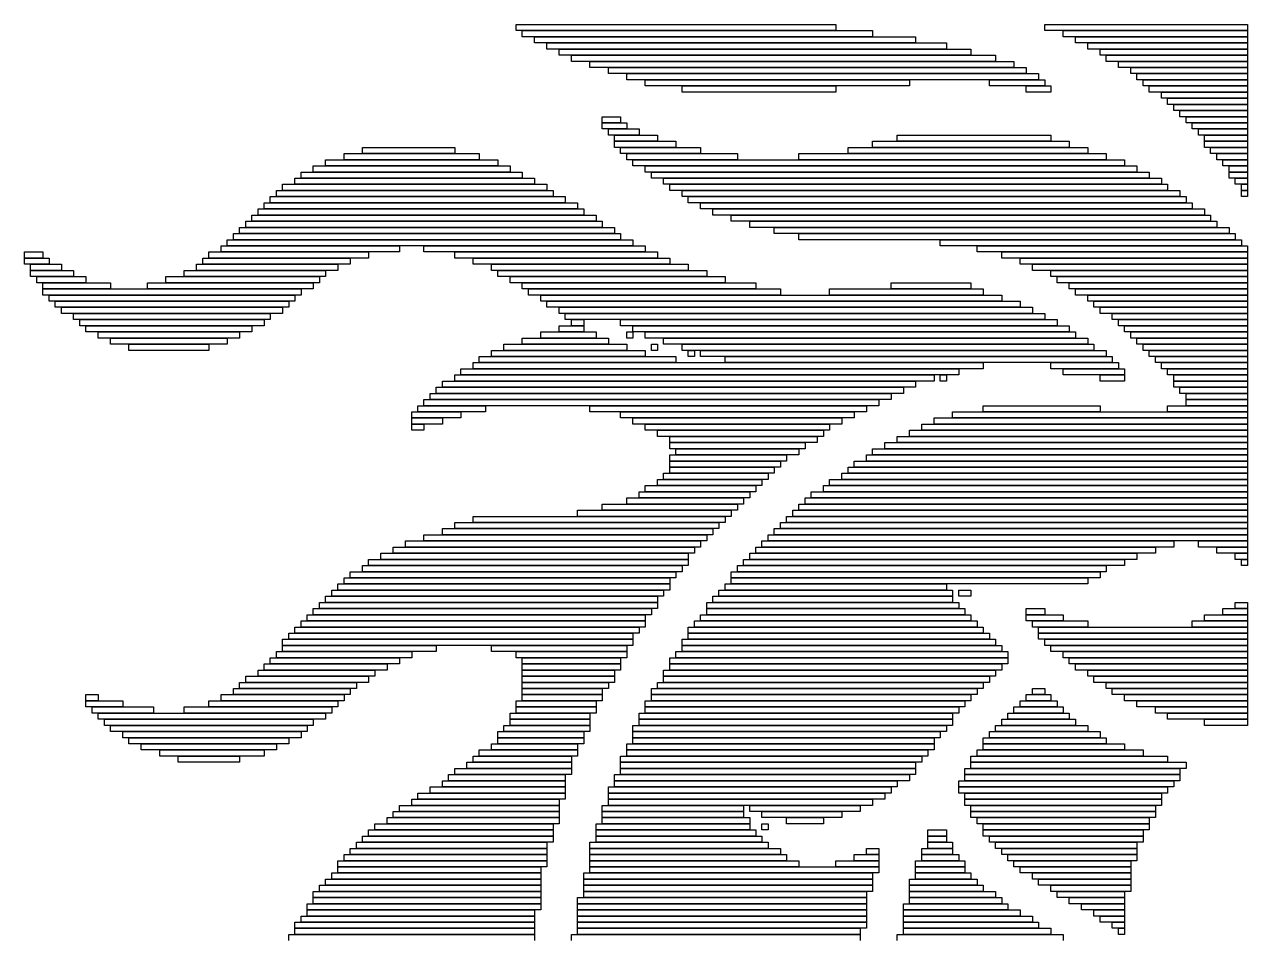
# Model space of a CAD drawing. Extents: x 422 to 621, y 359 to 671.
# Drawn here: x 422 to 621, y 522.5 to 671 of the extents above; entities that cross this region are included whole.
import ezdxf

# ---------------------------------------------------------------- set-up
doc = ezdxf.new("R2010")
doc.units = 0

msp = doc.modelspace()

# ---------------------------------------------------------------- linework, layer by layer
for p, q in [((502, 671), (554, 671)), ((502, 670), (502, 671)), ((554, 671), (554, 670)), ((588, 671), (621, 671)), ((588, 670), (588, 671)), ((621, 671), (621, 670)), ((554, 670), (502, 670)), ((503, 670), (560, 670)), ((503, 669), (503, 670)), ((560, 669), (503, 669)), ((505, 669), (567, 669)), ((505, 668), (505, 669)), ((560, 670), (560, 669)), ((567, 669), (567, 668)), ((621, 670), (588, 670)), ((591, 670), (621, 670)), ((591, 669), (591, 670)), ((621, 669), (591, 669)), ((593, 669), (621, 669)), ((593, 668), (593, 669)), ((621, 670), (621, 669)), ((621, 669), (621, 668)), ((567, 668), (505, 668)), ((507, 668), (572, 668)), ((507, 667), (507, 668)), ((572, 667), (507, 667)), ((509, 667), (576, 667)), ((509, 666), (509, 667)), ((572, 668), (572, 667)), ((576, 667), (576, 666)), ((621, 668), (593, 668)), ((595, 668), (621, 668)), ((595, 667), (595, 668)), ((621, 667), (595, 667)), ((597, 667), (621, 667)), ((597, 666), (597, 667)), ((621, 668), (621, 667)), ((621, 667), (621, 666)), ((576, 666), (509, 666)), ((511, 666), (580, 666)), ((511, 665), (511, 666)), ((580, 665), (511, 665)), ((514, 665), (583, 665)), ((514, 664), (514, 665)), ((580, 666), (580, 665)), ((583, 665), (583, 664)), ((621, 666), (597, 666)), ((598, 666), (621, 666)), ((598, 665), (598, 666)), ((621, 665), (598, 665)), ((600, 665), (621, 665)), ((600, 664), (600, 665)), ((621, 666), (621, 665)), ((621, 665), (621, 664)), ((583, 664), (514, 664)), ((517, 664), (585, 664)), ((517, 663), (517, 664)), ((585, 663), (517, 663)), ((520, 663), (587, 663)), ((520, 662), (520, 663)), ((585, 664), (585, 663)), ((587, 663), (587, 662)), ((621, 664), (600, 664)), ((602, 664), (621, 664)), ((602, 663), (602, 664)), ((621, 663), (602, 663)), ((603, 663), (621, 663)), ((603, 662), (603, 663)), ((621, 664), (621, 663)), ((621, 663), (621, 662)), ((587, 662), (520, 662)), ((523, 662), (566, 662)), ((523, 661), (523, 662)), ((566, 661), (523, 661)), ((529, 661), (554, 661)), ((529, 660), (529, 661)), ((554, 661), (554, 660)), ((566, 662), (566, 661)), ((579, 662), (588, 662)), ((579, 661), (579, 662)), ((588, 661), (579, 661)), ((585, 661), (589, 661)), ((585, 660), (585, 661)), ((588, 662), (588, 661)), ((589, 661), (589, 660)), ((621, 662), (603, 662)), ((604, 662), (621, 662)), ((604, 661), (604, 662)), ((621, 661), (604, 661)), ((605, 661), (621, 661)), ((605, 660), (605, 661)), ((621, 662), (621, 661)), ((621, 661), (621, 660)), ((554, 660), (529, 660)), ((589, 660), (585, 660)), ((621, 660), (605, 660)), ((607, 660), (621, 660)), ((607, 659), (607, 660)), ((621, 659), (607, 659)), ((608, 659), (621, 659)), ((608, 658), (608, 659)), ((621, 660), (621, 659)), ((621, 659), (621, 658)), ((621, 658), (608, 658)), ((609, 658), (621, 658)), ((609, 657), (609, 658)), ((621, 657), (609, 657)), ((610, 657), (621, 657)), ((610, 656), (610, 657)), ((621, 658), (621, 657)), ((621, 657), (621, 656)), ((516, 656), (519, 656)), ((516, 655), (516, 656)), ((519, 655), (516, 655)), ((516, 655), (520, 655)), ((516, 654), (516, 655)), ((519, 656), (519, 655)), ((520, 655), (520, 654)), ((621, 656), (610, 656)), ((611, 656), (621, 656)), ((611, 655), (611, 656)), ((621, 655), (611, 655)), ((612, 655), (621, 655)), ((612, 654), (612, 655)), ((621, 656), (621, 655)), ((621, 655), (621, 654)), ((520, 654), (516, 654)), ((517, 654), (522, 654)), ((517, 653), (517, 654)), ((522, 653), (517, 653)), ((518, 653), (525, 653)), ((518, 652), (518, 653)), ((522, 654), (522, 653)), ((525, 653), (525, 652)), ((564, 653), (589, 653)), ((564, 652), (564, 653)), ((589, 653), (589, 652)), ((621, 654), (612, 654)), ((613, 654), (621, 654)), ((613, 653), (613, 654)), ((621, 653), (613, 653)), ((614, 653), (621, 653)), ((614, 652), (614, 653)), ((621, 654), (621, 653)), ((621, 653), (621, 652)), ((477, 651), (492, 651)), ((477, 650), (477, 651)), ((492, 651), (492, 650)), ((525, 652), (518, 652)), ((518, 652), (528, 652)), ((518, 651), (518, 652)), ((528, 651), (518, 651)), ((519, 651), (532, 651)), ((519, 650), (519, 651)), ((528, 652), (528, 651)), ((532, 651), (532, 650)), ((556, 651), (595, 651)), ((556, 650), (556, 651)), ((560, 652), (592, 652)), ((560, 651), (560, 652)), ((592, 651), (560, 651)), ((589, 652), (564, 652)), ((592, 652), (592, 651)), ((595, 651), (595, 650)), ((621, 652), (614, 652)), ((614, 652), (621, 652)), ((614, 651), (614, 652)), ((621, 651), (614, 651)), ((615, 651), (621, 651)), ((615, 650), (615, 651)), ((621, 652), (621, 651)), ((621, 651), (621, 650)), ((471, 649), (499, 649)), ((471, 648), (471, 649)), ((474, 650), (496, 650)), ((474, 649), (474, 650)), ((496, 649), (474, 649)), ((492, 650), (477, 650)), ((496, 650), (496, 649)), ((499, 649), (499, 648)), ((532, 650), (519, 650)), ((520, 650), (538, 650)), ((520, 649), (520, 650)), ((538, 649), (520, 649)), ((521, 649), (601, 649)), ((521, 648), (521, 649)), ((538, 650), (538, 649)), ((548, 650), (598, 650)), ((548, 649), (548, 650)), ((598, 649), (548, 649)), ((595, 650), (556, 650)), ((598, 650), (598, 649)), ((601, 649), (601, 648)), ((621, 650), (615, 650)), ((616, 650), (621, 650)), ((616, 649), (616, 650)), ((621, 649), (616, 649)), ((617, 649), (621, 649)), ((617, 648), (617, 649)), ((621, 650), (621, 649)), ((621, 649), (621, 648)), ((467, 647), (503, 647)), ((467, 646), (467, 647)), ((469, 648), (501, 648)), ((469, 647), (469, 648)), ((501, 647), (469, 647)), ((499, 648), (471, 648)), ((501, 648), (501, 647)), ((503, 647), (503, 646)), ((601, 648), (521, 648)), ((523, 648), (603, 648)), ((523, 647), (523, 648)), ((603, 647), (523, 647)), ((524, 647), (605, 647)), ((524, 646), (524, 647)), ((603, 648), (603, 647)), ((605, 647), (605, 646)), ((621, 648), (617, 648)), ((618, 648), (621, 648)), ((618, 647), (618, 648)), ((621, 647), (618, 647)), ((618, 647), (621, 647)), ((618, 646), (618, 647)), ((621, 648), (621, 647)), ((621, 647), (621, 646)), ((464, 645), (507, 645)), ((464, 644), (464, 645)), ((466, 646), (505, 646)), ((466, 645), (466, 646)), ((505, 645), (466, 645)), ((503, 646), (467, 646)), ((505, 646), (505, 645)), ((507, 645), (507, 644)), ((605, 646), (524, 646)), ((526, 646), (607, 646)), ((526, 645), (526, 646)), ((607, 645), (526, 645)), ((527, 645), (608, 645)), ((527, 644), (527, 645)), ((607, 646), (607, 645)), ((608, 645), (608, 644)), ((621, 646), (618, 646)), ((619, 646), (621, 646)), ((619, 645), (619, 646)), ((621, 645), (619, 645)), ((620, 645), (621, 645)), ((620, 644), (620, 645)), ((621, 646), (621, 645)), ((621, 645), (621, 644)), ((462, 643), (510, 643)), ((462, 642), (462, 643)), ((463, 644), (508, 644)), ((463, 643), (463, 644)), ((508, 643), (463, 643)), ((507, 644), (464, 644)), ((508, 644), (508, 643)), ((510, 643), (510, 642)), ((608, 644), (527, 644)), ((529, 644), (610, 644)), ((529, 643), (529, 644)), ((610, 643), (529, 643)), ((530, 643), (611, 643)), ((530, 642), (530, 643)), ((610, 644), (610, 643)), ((611, 643), (611, 642)), ((621, 644), (620, 644)), ((620, 644), (621, 644)), ((620, 643), (620, 644)), ((621, 643), (620, 643)), ((621, 644), (621, 643)), ((460, 641), (513, 641)), ((460, 640), (460, 641)), ((461, 642), (512, 642)), ((461, 641), (461, 642)), ((512, 641), (461, 641)), ((510, 642), (462, 642)), ((512, 642), (512, 641)), ((513, 641), (513, 640)), ((611, 642), (530, 642)), ((532, 642), (612, 642)), ((532, 641), (532, 642)), ((612, 641), (532, 641)), ((534, 641), (614, 641)), ((534, 640), (534, 641)), ((612, 642), (612, 641)), ((614, 641), (614, 640)), ((458, 639), (516, 639)), ((458, 638), (458, 639)), ((459, 640), (515, 640)), ((459, 639), (459, 640)), ((515, 639), (459, 639)), ((513, 640), (460, 640)), ((515, 640), (515, 639)), ((516, 639), (516, 638)), ((614, 640), (534, 640)), ((537, 640), (615, 640)), ((537, 639), (537, 640)), ((615, 639), (537, 639)), ((540, 639), (616, 639)), ((540, 638), (540, 639)), ((615, 640), (615, 639)), ((616, 639), (616, 638)), ((456, 637), (519, 637)), ((456, 636), (456, 637)), ((457, 638), (518, 638)), ((457, 637), (457, 638)), ((518, 637), (457, 637)), ((516, 638), (458, 638)), ((518, 638), (518, 637)), ((519, 637), (519, 636)), ((616, 638), (540, 638)), ((544, 638), (618, 638)), ((544, 637), (544, 638)), ((618, 637), (544, 637)), ((548, 637), (619, 637)), ((548, 636), (548, 637)), ((618, 638), (618, 637)), ((619, 637), (619, 636)), ((454, 635), (483, 635)), ((454, 634), (454, 635)), ((455, 636), (521, 636)), ((455, 635), (455, 636)), ((521, 635), (455, 635)), ((519, 636), (456, 636)), ((483, 635), (483, 634)), ((487, 635), (523, 635)), ((487, 634), (487, 635)), ((521, 636), (521, 635)), ((523, 635), (523, 634)), ((619, 636), (548, 636)), ((571, 636), (620, 636)), ((571, 635), (571, 636)), ((620, 635), (571, 635)), ((577, 635), (621, 635)), ((577, 634), (577, 635)), ((620, 636), (620, 635)), ((621, 635), (621, 634)), ((422, 634), (425, 634)), ((422, 633), (422, 634)), ((425, 633), (422, 633)), ((422, 633), (426, 633)), ((422, 632), (422, 633)), ((425, 634), (425, 633)), ((426, 633), (426, 632)), ((451, 633), (475, 633)), ((451, 632), (451, 633)), ((452, 634), (478, 634)), ((452, 633), (452, 634)), ((478, 633), (452, 633)), ((483, 634), (454, 634)), ((475, 633), (475, 632)), ((478, 634), (478, 633)), ((523, 634), (487, 634)), ((492, 634), (525, 634)), ((492, 633), (492, 634)), ((525, 633), (492, 633)), ((495, 633), (527, 633)), ((495, 632), (495, 633)), ((525, 634), (525, 633)), ((527, 633), (527, 632)), ((621, 634), (577, 634)), ((581, 634), (621, 634)), ((581, 633), (581, 634)), ((621, 633), (581, 633)), ((584, 633), (621, 633)), ((584, 632), (584, 633)), ((621, 634), (621, 633)), ((621, 633), (621, 632)), ((426, 632), (422, 632)), ((423, 632), (428, 632)), ((423, 631), (423, 632)), ((428, 631), (423, 631)), ((423, 631), (430, 631)), ((423, 630), (423, 631)), ((428, 632), (428, 631)), ((430, 631), (430, 630)), ((448, 631), (471, 631)), ((448, 630), (448, 631)), ((450, 632), (473, 632)), ((450, 631), (450, 632)), ((473, 631), (450, 631)), ((475, 632), (451, 632)), ((471, 631), (471, 630)), ((473, 632), (473, 631)), ((527, 632), (495, 632)), ((498, 632), (530, 632)), ((498, 631), (498, 632)), ((530, 631), (498, 631)), ((499, 631), (533, 631)), ((499, 630), (499, 631)), ((530, 632), (530, 631)), ((533, 631), (533, 630)), ((621, 632), (584, 632)), ((586, 632), (621, 632)), ((586, 631), (586, 632)), ((621, 631), (586, 631)), ((589, 631), (621, 631)), ((589, 630), (589, 631)), ((621, 632), (621, 631)), ((621, 631), (621, 630)), ((430, 630), (423, 630)), ((424, 630), (432, 630)), ((424, 629), (424, 630)), ((432, 629), (424, 629)), ((425, 629), (436, 629)), ((425, 628), (425, 629)), ((432, 630), (432, 629)), ((436, 629), (436, 628)), ((442, 629), (469, 629)), ((442, 628), (442, 629)), ((445, 630), (470, 630)), ((445, 629), (445, 630)), ((470, 629), (445, 629)), ((471, 630), (448, 630)), ((469, 629), (469, 628)), ((470, 630), (470, 629)), ((533, 630), (499, 630)), ((501, 630), (536, 630)), ((501, 629), (501, 630)), ((536, 629), (501, 629)), ((503, 629), (541, 629)), ((503, 628), (503, 629)), ((536, 630), (536, 629)), ((541, 629), (541, 628)), ((563, 629), (576, 629)), ((563, 628), (563, 629)), ((576, 629), (576, 628)), ((621, 630), (589, 630)), ((590, 630), (621, 630)), ((590, 629), (590, 630)), ((621, 629), (590, 629)), ((592, 629), (621, 629)), ((592, 628), (592, 629)), ((621, 630), (621, 629)), ((621, 629), (621, 628)), ((436, 628), (425, 628)), ((425, 628), (467, 628)), ((425, 627), (425, 628)), ((467, 627), (425, 627)), ((426, 627), (466, 627)), ((426, 626), (426, 627)), ((469, 628), (442, 628)), ((466, 627), (466, 626)), ((467, 628), (467, 627)), ((541, 628), (503, 628)), ((504, 628), (545, 628)), ((504, 627), (504, 628)), ((545, 627), (504, 627)), ((506, 627), (581, 627)), ((506, 626), (506, 627)), ((545, 628), (545, 627)), ((553, 628), (578, 628)), ((553, 627), (553, 628)), ((578, 627), (553, 627)), ((576, 628), (563, 628)), ((578, 628), (578, 627)), ((581, 627), (581, 626)), ((621, 628), (592, 628)), ((593, 628), (621, 628)), ((593, 627), (593, 628)), ((621, 627), (593, 627)), ((595, 627), (621, 627)), ((595, 626), (595, 627)), ((621, 628), (621, 627)), ((621, 627), (621, 626)), ((466, 626), (426, 626)), ((427, 626), (465, 626)), ((427, 625), (427, 626)), ((465, 625), (427, 625)), ((428, 625), (464, 625)), ((428, 624), (428, 625)), ((464, 625), (464, 624)), ((465, 626), (465, 625)), ((581, 626), (506, 626)), ((507, 626), (584, 626)), ((507, 625), (507, 626)), ((584, 625), (507, 625)), ((509, 625), (586, 625)), ((509, 624), (509, 625)), ((584, 626), (584, 625)), ((586, 625), (586, 624)), ((621, 626), (595, 626)), ((596, 626), (621, 626)), ((596, 625), (596, 626)), ((621, 625), (596, 625)), ((597, 625), (621, 625)), ((597, 624), (597, 625)), ((621, 626), (621, 625)), ((621, 625), (621, 624)), ((464, 624), (428, 624)), ((430, 624), (462, 624)), ((430, 623), (430, 624)), ((462, 623), (430, 623)), ((431, 623), (461, 623)), ((431, 622), (431, 623)), ((461, 623), (461, 622)), ((462, 624), (462, 623)), ((586, 624), (509, 624)), ((510, 624), (588, 624)), ((510, 623), (510, 624)), ((588, 623), (510, 623)), ((511, 623), (513, 623)), ((511, 622), (511, 623)), ((513, 623), (513, 622)), ((519, 623), (590, 623)), ((519, 622), (519, 623)), ((588, 624), (588, 623)), ((590, 623), (590, 622)), ((621, 624), (597, 624)), ((599, 624), (621, 624)), ((599, 623), (599, 624)), ((621, 623), (599, 623)), ((600, 623), (621, 623)), ((600, 622), (600, 623)), ((621, 624), (621, 623)), ((621, 623), (621, 622)), ((461, 622), (431, 622)), ((432, 622), (459, 622)), ((432, 621), (432, 622)), ((459, 621), (432, 621)), ((434, 621), (457, 621)), ((434, 620), (434, 621)), ((457, 621), (457, 620)), ((459, 622), (459, 621)), ((506, 621), (515, 621)), ((506, 620), (506, 621)), ((509, 622), (513, 622)), ((509, 621), (509, 622)), ((513, 621), (509, 621)), ((513, 622), (511, 622)), ((513, 622), (513, 621)), ((515, 621), (515, 620)), ((590, 622), (519, 622)), ((520, 621), (521, 621)), ((520, 620), (520, 621)), ((521, 622), (592, 622)), ((521, 621), (521, 622)), ((592, 621), (521, 621)), ((521, 621), (521, 620)), ((523, 621), (593, 621)), ((523, 620), (523, 621)), ((592, 622), (592, 621)), ((593, 621), (593, 620)), ((621, 622), (600, 622)), ((601, 622), (621, 622)), ((601, 621), (601, 622)), ((621, 621), (601, 621)), ((602, 621), (621, 621)), ((602, 620), (602, 621)), ((621, 622), (621, 621)), ((621, 621), (621, 620)), ((457, 620), (434, 620)), ((436, 620), (455, 620)), ((436, 619), (436, 620)), ((455, 619), (436, 619)), ((439, 619), (452, 619)), ((439, 618), (439, 619)), ((452, 619), (452, 618)), ((455, 620), (455, 619)), ((500, 619), (520, 619)), ((500, 618), (500, 619)), ((503, 620), (517, 620)), ((503, 619), (503, 620)), ((517, 619), (503, 619)), ((515, 620), (506, 620)), ((517, 620), (517, 619)), ((521, 620), (520, 620)), ((520, 619), (520, 618)), ((593, 620), (523, 620)), ((524, 619), (525, 619)), ((524, 618), (524, 619)), ((525, 619), (525, 618)), ((526, 620), (595, 620)), ((526, 619), (526, 620)), ((595, 619), (526, 619)), ((529, 619), (596, 619)), ((529, 618), (529, 619)), ((595, 620), (595, 619)), ((596, 619), (596, 618)), ((621, 620), (602, 620)), ((603, 620), (621, 620)), ((603, 619), (603, 620)), ((621, 619), (603, 619)), ((604, 619), (621, 619)), ((604, 618), (604, 619)), ((621, 620), (621, 619)), ((621, 619), (621, 618)), ((452, 618), (439, 618)), ((496, 617), (528, 617)), ((496, 616), (496, 617)), ((498, 618), (523, 618)), ((498, 617), (498, 618)), ((523, 617), (498, 617)), ((520, 618), (500, 618)), ((523, 618), (523, 617)), ((525, 618), (524, 618)), ((528, 617), (528, 616)), ((596, 618), (529, 618)), ((530, 618), (531, 618)), ((530, 617), (530, 618)), ((531, 617), (530, 617)), ((531, 618), (531, 617)), ((532, 618), (598, 618)), ((532, 617), (532, 618)), ((598, 617), (532, 617)), ((536, 617), (599, 617)), ((536, 616), (536, 617)), ((598, 618), (598, 617)), ((599, 617), (599, 616)), ((621, 618), (604, 618)), ((605, 618), (621, 618)), ((605, 617), (605, 618)), ((621, 617), (605, 617)), ((606, 617), (621, 617)), ((606, 616), (606, 617)), ((621, 618), (621, 617)), ((621, 617), (621, 616)), ((493, 615), (574, 615)), ((493, 614), (493, 615)), ((495, 616), (578, 616)), ((495, 615), (495, 616)), ((578, 615), (495, 615)), ((528, 616), (496, 616)), ((599, 616), (536, 616)), ((574, 615), (574, 614)), ((578, 616), (578, 615)), ((589, 616), (600, 616)), ((589, 615), (589, 616)), ((600, 615), (589, 615)), ((591, 615), (601, 615)), ((591, 614), (591, 615)), ((600, 616), (600, 615)), ((601, 615), (601, 614)), ((621, 616), (606, 616)), ((607, 616), (621, 616)), ((607, 615), (607, 616)), ((621, 615), (607, 615)), ((608, 615), (621, 615)), ((608, 614), (608, 615)), ((621, 616), (621, 615)), ((621, 615), (621, 614)), ((490, 613), (567, 613)), ((490, 612), (490, 613)), ((492, 614), (570, 614)), ((492, 613), (492, 614)), ((570, 613), (492, 613)), ((574, 614), (493, 614)), ((567, 613), (567, 612)), ((570, 614), (570, 613)), ((571, 614), (572, 614)), ((571, 613), (571, 614)), ((572, 613), (571, 613)), ((572, 614), (572, 613)), ((601, 614), (591, 614)), ((597, 614), (601, 614)), ((597, 613), (597, 614)), ((601, 613), (597, 613)), ((601, 614), (601, 613)), ((621, 614), (608, 614)), ((609, 614), (621, 614)), ((609, 613), (609, 614)), ((621, 613), (609, 613)), ((609, 613), (621, 613)), ((609, 612), (609, 613)), ((621, 614), (621, 613)), ((621, 613), (621, 612)), ((488, 611), (563, 611)), ((488, 610), (488, 611)), ((489, 612), (565, 612)), ((489, 611), (489, 612)), ((565, 611), (489, 611)), ((567, 612), (490, 612)), ((563, 611), (563, 610)), ((565, 612), (565, 611)), ((621, 612), (609, 612)), ((610, 612), (621, 612)), ((610, 611), (610, 612)), ((621, 611), (610, 611)), ((611, 611), (621, 611)), ((611, 610), (611, 611)), ((621, 612), (621, 611)), ((621, 611), (621, 610)), ((486, 609), (497, 609)), ((486, 608), (486, 609)), ((487, 610), (561, 610)), ((487, 609), (487, 610)), ((561, 609), (487, 609)), ((563, 610), (488, 610)), ((497, 609), (497, 608)), ((514, 609), (559, 609)), ((514, 608), (514, 609)), ((559, 609), (559, 608)), ((561, 610), (561, 609)), ((578, 609), (597, 609)), ((578, 608), (578, 609)), ((597, 609), (597, 608)), ((608, 609), (621, 609)), ((608, 608), (608, 609)), ((621, 610), (611, 610)), ((611, 610), (621, 610)), ((611, 609), (611, 610)), ((621, 609), (611, 609)), ((621, 610), (621, 609)), ((621, 609), (621, 608)), ((485, 608), (493, 608)), ((485, 607), (485, 608)), ((493, 607), (485, 607)), ((485, 607), (490, 607)), ((485, 606), (485, 607)), ((497, 608), (486, 608)), ((490, 607), (490, 606)), ((493, 608), (493, 607)), ((559, 608), (514, 608)), ((519, 608), (557, 608)), ((519, 607), (519, 608)), ((557, 607), (519, 607)), ((521, 607), (555, 607)), ((521, 606), (521, 607)), ((555, 607), (555, 606)), ((557, 608), (557, 607)), ((570, 607), (621, 607)), ((570, 606), (570, 607)), ((573, 608), (621, 608)), ((573, 607), (573, 608)), ((621, 607), (573, 607)), ((597, 608), (578, 608)), ((621, 608), (608, 608)), ((621, 608), (621, 607)), ((621, 607), (621, 606)), ((490, 606), (485, 606)), ((485, 606), (487, 606)), ((485, 605), (485, 606)), ((487, 605), (485, 605)), ((487, 606), (487, 605)), ((555, 606), (521, 606)), ((523, 606), (553, 606)), ((523, 605), (523, 606)), ((553, 605), (523, 605)), ((525, 605), (552, 605)), ((525, 604), (525, 605)), ((552, 605), (552, 604)), ((553, 606), (553, 605)), ((566, 605), (621, 605)), ((566, 604), (566, 605)), ((568, 606), (621, 606)), ((568, 605), (568, 606)), ((621, 605), (568, 605)), ((621, 606), (570, 606)), ((621, 606), (621, 605)), ((621, 605), (621, 604)), ((552, 604), (525, 604)), ((527, 604), (551, 604)), ((527, 603), (527, 604)), ((551, 603), (527, 603)), ((527, 603), (549, 603)), ((527, 602), (527, 603)), ((549, 603), (549, 602)), ((551, 604), (551, 603)), ((562, 603), (621, 603)), ((562, 602), (562, 603)), ((564, 604), (621, 604)), ((564, 603), (564, 604)), ((621, 603), (564, 603)), ((621, 604), (566, 604)), ((621, 604), (621, 603)), ((621, 603), (621, 602)), ((549, 602), (527, 602)), ((527, 601), (546, 601)), ((527, 600), (527, 601)), ((528, 602), (548, 602)), ((528, 601), (528, 602)), ((548, 601), (528, 601)), ((546, 601), (546, 600)), ((548, 602), (548, 601)), ((559, 601), (621, 601)), ((559, 600), (559, 601)), ((560, 602), (621, 602)), ((560, 601), (560, 602)), ((621, 601), (560, 601)), ((621, 602), (562, 602)), ((621, 602), (621, 601)), ((621, 601), (621, 600)), ((546, 600), (527, 600)), ((527, 600), (545, 600)), ((527, 599), (527, 600)), ((545, 599), (527, 599)), ((527, 599), (544, 599)), ((527, 598), (527, 599)), ((544, 599), (544, 598)), ((545, 600), (545, 599)), ((556, 599), (621, 599)), ((556, 598), (556, 599)), ((557, 600), (621, 600)), ((557, 599), (557, 600)), ((621, 599), (557, 599)), ((621, 600), (559, 600)), ((621, 600), (621, 599)), ((621, 599), (621, 598)), ((525, 597), (542, 597)), ((525, 596), (525, 597)), ((526, 598), (543, 598)), ((526, 597), (526, 598)), ((543, 597), (526, 597)), ((544, 598), (527, 598)), ((542, 597), (542, 596)), ((543, 598), (543, 597)), ((553, 597), (621, 597)), ((553, 596), (553, 597)), ((555, 598), (621, 598)), ((555, 597), (555, 598)), ((621, 597), (555, 597)), ((621, 598), (556, 598)), ((621, 598), (621, 597)), ((621, 597), (621, 596)), ((523, 596), (541, 596)), ((523, 595), (523, 596)), ((542, 596), (525, 596)), ((541, 596), (541, 595)), ((552, 596), (621, 596)), ((552, 595), (552, 596)), ((621, 596), (553, 596)), ((621, 596), (621, 595)), ((520, 594), (539, 594)), ((520, 593), (520, 594)), ((522, 595), (540, 595)), ((522, 594), (522, 595)), ((540, 594), (522, 594)), ((541, 595), (523, 595)), ((539, 594), (539, 593)), ((540, 595), (540, 594)), ((549, 594), (621, 594)), ((549, 593), (549, 594)), ((550, 595), (621, 595)), ((550, 594), (550, 595)), ((621, 594), (550, 594)), ((621, 595), (552, 595)), ((621, 595), (621, 594)), ((621, 594), (621, 593)), ((512, 592), (537, 592)), ((512, 591), (512, 592)), ((516, 593), (538, 593)), ((516, 592), (516, 593)), ((538, 592), (516, 592)), ((539, 593), (520, 593)), ((537, 592), (537, 591)), ((538, 593), (538, 592)), ((547, 592), (621, 592)), ((547, 591), (547, 592)), ((548, 593), (621, 593)), ((548, 592), (548, 593)), ((621, 592), (548, 592)), ((621, 593), (549, 593)), ((621, 593), (621, 592)), ((621, 592), (621, 591)), ((492, 590), (535, 590)), ((492, 589), (492, 590)), ((495, 591), (536, 591)), ((495, 590), (495, 591)), ((536, 590), (495, 590)), ((537, 591), (512, 591)), ((535, 590), (535, 589)), ((536, 591), (536, 590)), ((545, 590), (621, 590)), ((545, 589), (545, 590)), ((546, 591), (621, 591)), ((546, 590), (546, 591)), ((621, 590), (546, 590)), ((621, 591), (547, 591)), ((621, 591), (621, 590)), ((621, 590), (621, 589)), ((487, 588), (533, 588)), ((487, 587), (487, 588)), ((490, 589), (534, 589)), ((490, 588), (490, 589)), ((534, 588), (490, 588)), ((535, 589), (492, 589)), ((533, 588), (533, 587)), ((534, 589), (534, 588)), ((543, 588), (621, 588)), ((543, 587), (543, 588)), ((544, 589), (621, 589)), ((544, 588), (544, 589)), ((621, 588), (544, 588)), ((621, 589), (545, 589)), ((621, 589), (621, 588)), ((621, 588), (621, 587)), ((482, 586), (531, 586)), ((482, 585), (482, 586)), ((484, 587), (532, 587)), ((484, 586), (484, 587)), ((532, 586), (484, 586)), ((533, 587), (487, 587)), ((531, 586), (531, 585)), ((532, 587), (532, 586)), ((541, 586), (606, 586)), ((541, 585), (541, 586)), ((542, 587), (609, 587)), ((542, 586), (542, 587)), ((609, 586), (542, 586)), ((621, 587), (543, 587)), ((606, 586), (606, 585)), ((609, 587), (609, 586)), ((613, 587), (621, 587)), ((613, 586), (613, 587)), ((621, 586), (613, 586)), ((616, 586), (621, 586)), ((616, 585), (616, 586)), ((621, 587), (621, 586)), ((621, 586), (621, 585)), ((478, 584), (530, 584)), ((478, 583), (478, 584)), ((480, 585), (530, 585)), ((480, 584), (480, 585)), ((530, 584), (480, 584)), ((531, 585), (482, 585)), ((530, 585), (530, 584)), ((530, 584), (530, 583)), ((539, 584), (601, 584)), ((539, 583), (539, 584)), ((540, 585), (603, 585)), ((540, 584), (540, 585)), ((603, 584), (540, 584)), ((606, 585), (541, 585)), ((601, 584), (601, 583)), ((603, 585), (603, 584)), ((621, 585), (616, 585)), ((619, 585), (621, 585)), ((619, 584), (619, 585)), ((621, 584), (619, 584)), ((620, 584), (621, 584)), ((620, 583), (620, 584)), ((621, 585), (621, 584)), ((621, 584), (621, 583)), ((475, 582), (528, 582)), ((475, 581), (475, 582)), ((477, 583), (529, 583)), ((477, 582), (477, 583)), ((529, 582), (477, 582)), ((530, 583), (478, 583)), ((528, 582), (528, 581)), ((529, 583), (529, 582)), ((537, 582), (597, 582)), ((537, 581), (537, 582)), ((538, 583), (598, 583)), ((538, 582), (538, 583)), ((598, 582), (538, 582)), ((601, 583), (539, 583)), ((597, 582), (597, 581)), ((598, 583), (598, 582)), ((621, 583), (620, 583)), ((473, 580), (527, 580)), ((473, 579), (473, 580)), ((474, 581), (527, 581)), ((474, 580), (474, 581)), ((527, 580), (474, 580)), ((528, 581), (475, 581)), ((527, 581), (527, 580)), ((527, 580), (527, 579)), ((536, 580), (572, 580)), ((536, 579), (536, 580)), ((597, 581), (537, 581)), ((537, 581), (595, 581)), ((537, 580), (537, 581)), ((595, 580), (537, 580)), ((572, 580), (572, 579)), ((595, 581), (595, 580)), ((471, 578), (525, 578)), ((471, 577), (471, 578)), ((472, 579), (526, 579)), ((472, 578), (472, 579)), ((526, 578), (472, 578)), ((527, 579), (473, 579)), ((525, 578), (525, 577)), ((526, 579), (526, 578)), ((534, 578), (573, 578)), ((534, 577), (534, 578)), ((535, 579), (573, 579)), ((535, 578), (535, 579)), ((573, 578), (535, 578)), ((572, 579), (536, 579)), ((573, 579), (573, 578)), ((573, 578), (573, 577)), ((574, 579), (576, 579)), ((574, 578), (574, 579)), ((576, 578), (574, 578)), ((576, 579), (576, 578)), ((469, 576), (524, 576)), ((469, 575), (469, 576)), ((470, 577), (525, 577)), ((470, 576), (470, 577)), ((525, 576), (470, 576)), ((525, 577), (471, 577)), ((524, 576), (524, 575)), ((525, 577), (525, 576)), ((533, 577), (574, 577)), ((533, 576), (533, 577)), ((574, 576), (533, 576)), ((533, 576), (575, 576)), ((533, 575), (533, 576)), ((573, 577), (534, 577)), ((574, 577), (574, 576)), ((575, 576), (575, 575)), ((585, 576), (588, 576)), ((585, 575), (585, 576)), ((588, 576), (588, 575)), ((617, 576), (621, 576)), ((617, 575), (617, 576)), ((619, 577), (621, 577)), ((619, 576), (619, 577)), ((621, 576), (619, 576)), ((621, 577), (621, 576)), ((621, 576), (621, 575)), ((467, 574), (523, 574)), ((467, 573), (467, 574)), ((468, 575), (523, 575)), ((468, 574), (468, 575)), ((523, 574), (468, 574)), ((524, 575), (469, 575)), ((523, 575), (523, 574)), ((523, 574), (523, 573)), ((531, 574), (577, 574)), ((531, 573), (531, 574)), ((532, 575), (576, 575)), ((532, 574), (532, 575)), ((576, 574), (532, 574)), ((575, 575), (533, 575)), ((576, 575), (576, 574)), ((577, 574), (577, 573)), ((588, 575), (585, 575)), ((585, 575), (591, 575)), ((585, 574), (585, 575)), ((591, 574), (585, 574)), ((586, 574), (595, 574)), ((586, 573), (586, 574)), ((591, 575), (591, 574)), ((595, 574), (595, 573)), ((612, 574), (621, 574)), ((612, 573), (612, 574)), ((614, 575), (621, 575)), ((614, 574), (614, 575)), ((621, 574), (614, 574)), ((621, 575), (617, 575)), ((621, 575), (621, 574)), ((621, 574), (621, 573)), ((465, 572), (521, 572)), ((465, 571), (465, 572)), ((466, 573), (522, 573)), ((466, 572), (466, 573)), ((522, 572), (466, 572)), ((523, 573), (467, 573)), ((521, 572), (521, 571)), ((522, 573), (522, 572)), ((530, 573), (578, 573)), ((530, 572), (530, 573)), ((578, 572), (530, 572)), ((530, 572), (579, 572)), ((530, 571), (530, 572)), ((577, 573), (531, 573)), ((578, 573), (578, 572)), ((579, 572), (579, 571)), ((595, 573), (586, 573)), ((587, 573), (621, 573)), ((587, 572), (587, 573)), ((621, 572), (587, 572)), ((587, 572), (621, 572)), ((587, 571), (587, 572)), ((621, 573), (612, 573)), ((621, 573), (621, 572)), ((621, 572), (621, 571)), ((464, 571), (521, 571)), ((464, 570), (464, 571)), ((521, 570), (464, 570)), ((464, 570), (489, 570)), ((464, 569), (464, 570)), ((521, 571), (465, 571)), ((489, 570), (489, 569)), ((498, 570), (520, 570)), ((498, 569), (498, 570)), ((520, 570), (520, 569)), ((521, 571), (521, 570)), ((529, 571), (580, 571)), ((529, 570), (529, 571)), ((580, 570), (529, 570)), ((529, 570), (581, 570)), ((529, 569), (529, 570)), ((579, 571), (530, 571)), ((580, 571), (580, 570)), ((581, 570), (581, 569)), ((621, 571), (587, 571)), ((588, 571), (621, 571)), ((588, 570), (588, 571)), ((621, 570), (588, 570)), ((589, 570), (621, 570)), ((589, 569), (589, 570)), ((621, 571), (621, 570)), ((621, 570), (621, 569)), ((462, 568), (483, 568)), ((462, 567), (462, 568)), ((463, 569), (485, 569)), ((463, 568), (463, 569)), ((485, 568), (463, 568)), ((489, 569), (464, 569)), ((483, 568), (483, 567)), ((485, 569), (485, 568)), ((520, 569), (498, 569)), ((502, 569), (520, 569)), ((502, 568), (502, 569)), ((520, 568), (502, 568)), ((503, 568), (519, 568)), ((503, 567), (503, 568)), ((519, 568), (519, 567)), ((520, 569), (520, 568)), ((527, 568), (582, 568)), ((527, 567), (527, 568)), ((528, 569), (582, 569)), ((528, 568), (528, 569)), ((582, 568), (528, 568)), ((581, 569), (529, 569)), ((582, 569), (582, 568)), ((582, 568), (582, 567)), ((621, 569), (589, 569)), ((591, 569), (621, 569)), ((591, 568), (591, 569)), ((621, 568), (591, 568)), ((592, 568), (621, 568)), ((592, 567), (592, 568)), ((621, 569), (621, 568)), ((621, 568), (621, 567)), ((460, 566), (479, 566)), ((460, 565), (460, 566)), ((461, 567), (481, 567)), ((461, 566), (461, 567)), ((481, 566), (461, 566)), ((483, 567), (462, 567)), ((479, 566), (479, 565)), ((481, 567), (481, 566)), ((519, 567), (503, 567)), ((503, 567), (519, 567)), ((503, 566), (503, 567)), ((519, 566), (503, 566)), ((503, 566), (518, 566)), ((503, 565), (503, 566)), ((518, 566), (518, 565)), ((519, 567), (519, 566)), ((526, 566), (580, 566)), ((526, 565), (526, 566)), ((582, 567), (527, 567)), ((527, 567), (581, 567)), ((527, 566), (527, 567)), ((581, 566), (527, 566)), ((580, 566), (580, 565)), ((581, 567), (581, 566)), ((621, 567), (592, 567)), ((593, 567), (621, 567)), ((593, 566), (593, 567)), ((621, 566), (593, 566)), ((595, 566), (621, 566)), ((595, 565), (595, 566)), ((621, 567), (621, 566)), ((621, 566), (621, 565)), ((457, 564), (476, 564)), ((457, 563), (457, 564)), ((458, 565), (478, 565)), ((458, 564), (458, 565)), ((478, 564), (458, 564)), ((479, 565), (460, 565)), ((476, 564), (476, 563)), ((478, 565), (478, 564)), ((518, 565), (503, 565)), ((503, 565), (518, 565)), ((503, 564), (503, 565)), ((518, 564), (503, 564)), ((503, 564), (517, 564)), ((503, 563), (503, 564)), ((517, 564), (517, 563)), ((518, 565), (518, 564)), ((525, 564), (578, 564)), ((525, 563), (525, 564)), ((580, 565), (526, 565)), ((526, 565), (579, 565)), ((526, 564), (526, 565)), ((579, 564), (526, 564)), ((578, 564), (578, 563)), ((579, 565), (579, 564)), ((621, 565), (595, 565)), ((596, 565), (621, 565)), ((596, 564), (596, 565)), ((621, 564), (596, 564)), ((598, 564), (621, 564)), ((598, 563), (598, 564)), ((621, 565), (621, 564)), ((621, 564), (621, 563)), ((432, 562), (434, 562)), ((432, 561), (432, 562)), ((434, 562), (434, 561)), ((454, 562), (474, 562)), ((454, 561), (454, 562)), ((456, 563), (475, 563)), ((456, 562), (456, 563)), ((475, 562), (456, 562)), ((476, 563), (457, 563)), ((474, 562), (474, 561)), ((475, 563), (475, 562)), ((517, 563), (503, 563)), ((503, 563), (516, 563)), ((503, 562), (503, 563)), ((516, 562), (503, 562)), ((503, 562), (516, 562)), ((503, 561), (503, 562)), ((516, 563), (516, 562)), ((516, 562), (516, 561)), ((524, 563), (577, 563)), ((524, 562), (524, 563)), ((577, 562), (524, 562)), ((524, 562), (576, 562)), ((524, 561), (524, 562)), ((578, 563), (525, 563)), ((576, 562), (576, 561)), ((577, 563), (577, 562)), ((585, 562), (589, 562)), ((585, 561), (585, 562)), ((586, 563), (588, 563)), ((586, 562), (586, 563)), ((588, 562), (586, 562)), ((588, 563), (588, 562)), ((589, 562), (589, 561)), ((621, 563), (598, 563)), ((599, 563), (621, 563)), ((599, 562), (599, 563)), ((621, 562), (599, 562)), ((601, 562), (621, 562)), ((601, 561), (601, 562)), ((621, 563), (621, 562)), ((621, 562), (621, 561)), ((434, 561), (432, 561)), ((432, 561), (438, 561)), ((432, 560), (432, 561)), ((438, 560), (432, 560)), ((433, 560), (443, 560)), ((433, 559), (433, 560)), ((438, 561), (438, 560)), ((443, 560), (443, 559)), ((448, 560), (472, 560)), ((448, 559), (448, 560)), ((452, 561), (473, 561)), ((452, 560), (452, 561)), ((473, 560), (452, 560)), ((474, 561), (454, 561)), ((472, 560), (472, 559)), ((473, 561), (473, 560)), ((502, 561), (515, 561)), ((502, 560), (502, 561)), ((515, 560), (502, 560)), ((502, 560), (515, 560)), ((502, 559), (502, 560)), ((516, 561), (503, 561)), ((515, 561), (515, 560)), ((515, 560), (515, 559)), ((523, 561), (575, 561)), ((523, 560), (523, 561)), ((575, 560), (523, 560)), ((523, 560), (574, 560)), ((523, 559), (523, 560)), ((576, 561), (524, 561)), ((574, 560), (574, 559)), ((575, 561), (575, 560)), ((583, 560), (591, 560)), ((583, 559), (583, 560)), ((584, 561), (590, 561)), ((584, 560), (584, 561)), ((590, 560), (584, 560)), ((589, 561), (585, 561)), ((590, 561), (590, 560)), ((591, 560), (591, 559)), ((621, 561), (601, 561)), ((603, 561), (621, 561)), ((603, 560), (603, 561)), ((621, 560), (603, 560)), ((606, 560), (621, 560)), ((606, 559), (606, 560)), ((621, 561), (621, 560)), ((621, 560), (621, 559)), ((443, 559), (433, 559)), ((434, 559), (471, 559)), ((434, 558), (434, 559)), ((471, 558), (434, 558)), ((435, 558), (469, 558)), ((435, 557), (435, 558)), ((472, 559), (448, 559)), ((469, 558), (469, 557)), ((471, 559), (471, 558)), ((501, 559), (514, 559)), ((501, 558), (501, 559)), ((514, 558), (501, 558)), ((501, 558), (514, 558)), ((501, 557), (501, 558)), ((515, 559), (502, 559)), ((514, 559), (514, 558)), ((514, 558), (514, 557)), ((522, 559), (573, 559)), ((522, 558), (522, 559)), ((573, 558), (522, 558)), ((522, 558), (573, 558)), ((522, 557), (522, 558)), ((574, 559), (523, 559)), ((573, 559), (573, 558)), ((573, 558), (573, 557)), ((581, 558), (593, 558)), ((581, 557), (581, 558)), ((582, 559), (592, 559)), ((582, 558), (582, 559)), ((592, 558), (582, 558)), ((591, 559), (583, 559)), ((592, 559), (592, 558)), ((593, 558), (593, 557)), ((621, 559), (606, 559)), ((608, 559), (621, 559)), ((608, 558), (608, 559)), ((621, 558), (608, 558)), ((614, 558), (621, 558)), ((614, 557), (614, 558)), ((621, 559), (621, 558)), ((621, 558), (621, 557)), ((469, 557), (435, 557)), ((436, 557), (468, 557)), ((436, 556), (436, 557)), ((468, 556), (436, 556)), ((438, 556), (467, 556)), ((438, 555), (438, 556)), ((467, 556), (467, 555)), ((468, 557), (468, 556)), ((499, 556), (513, 556)), ((499, 555), (499, 556)), ((500, 557), (514, 557)), ((500, 556), (500, 557)), ((514, 556), (500, 556)), ((514, 557), (501, 557)), ((513, 556), (513, 555)), ((514, 557), (514, 556)), ((521, 557), (572, 557)), ((521, 556), (521, 557)), ((572, 556), (521, 556)), ((521, 556), (571, 556)), ((521, 555), (521, 556)), ((573, 557), (522, 557)), ((571, 556), (571, 555)), ((572, 557), (572, 556)), ((579, 556), (597, 556)), ((579, 555), (579, 556)), ((580, 557), (595, 557)), ((580, 556), (580, 557)), ((595, 556), (580, 556)), ((593, 557), (581, 557)), ((595, 557), (595, 556)), ((597, 556), (597, 555)), ((621, 557), (614, 557)), ((467, 555), (438, 555)), ((439, 555), (465, 555)), ((439, 554), (439, 555)), ((465, 554), (439, 554)), ((441, 554), (463, 554)), ((441, 553), (441, 554)), ((463, 554), (463, 553)), ((465, 555), (465, 554)), ((498, 554), (512, 554)), ((498, 553), (498, 554)), ((513, 555), (499, 555)), ((499, 555), (513, 555)), ((499, 554), (499, 555)), ((513, 554), (499, 554)), ((512, 554), (512, 553)), ((513, 555), (513, 554)), ((520, 554), (570, 554)), ((520, 553), (520, 554)), ((571, 555), (521, 555)), ((521, 555), (570, 555)), ((521, 554), (521, 555)), ((570, 554), (521, 554)), ((570, 555), (570, 554)), ((570, 554), (570, 553)), ((578, 555), (598, 555)), ((578, 554), (578, 555)), ((598, 554), (578, 554)), ((578, 554), (601, 554)), ((578, 553), (578, 554)), ((597, 555), (579, 555)), ((598, 555), (598, 554)), ((601, 554), (601, 553)), ((463, 553), (441, 553)), ((444, 553), (461, 553)), ((444, 552), (444, 553)), ((461, 552), (444, 552)), ((447, 552), (457, 552)), ((447, 551), (447, 552)), ((457, 552), (457, 551)), ((461, 553), (461, 552)), ((495, 552), (511, 552)), ((495, 551), (495, 552)), ((496, 553), (512, 553)), ((496, 552), (496, 553)), ((512, 552), (496, 552)), ((512, 553), (498, 553)), ((511, 552), (511, 551)), ((512, 553), (512, 552)), ((519, 552), (568, 552)), ((519, 551), (519, 552)), ((570, 553), (520, 553)), ((520, 553), (569, 553)), ((520, 552), (520, 553)), ((569, 552), (520, 552)), ((568, 552), (568, 551)), ((569, 553), (569, 552)), ((576, 552), (608, 552)), ((576, 551), (576, 552)), ((577, 553), (604, 553)), ((577, 552), (577, 553)), ((604, 552), (577, 552)), ((601, 553), (578, 553)), ((604, 553), (604, 552)), ((608, 552), (608, 551)), ((457, 551), (447, 551)), ((492, 550), (511, 550)), ((492, 549), (492, 550)), ((494, 551), (511, 551)), ((494, 550), (494, 551)), ((511, 550), (494, 550)), ((511, 551), (495, 551)), ((511, 551), (511, 550)), ((511, 550), (511, 549)), ((568, 551), (519, 551)), ((519, 551), (567, 551)), ((519, 550), (519, 551)), ((567, 550), (519, 550)), ((519, 550), (567, 550)), ((519, 549), (519, 550)), ((567, 551), (567, 550)), ((567, 550), (567, 549)), ((575, 550), (610, 550)), ((575, 549), (575, 550)), ((608, 551), (576, 551)), ((576, 551), (611, 551)), ((576, 550), (576, 551)), ((611, 550), (576, 550)), ((610, 550), (610, 549)), ((611, 551), (611, 550)), ((490, 548), (510, 548)), ((490, 547), (490, 548)), ((491, 549), (510, 549)), ((491, 548), (491, 549)), ((510, 548), (491, 548)), ((511, 549), (492, 549)), ((510, 549), (510, 548)), ((510, 548), (510, 547)), ((518, 549), (566, 549)), ((518, 548), (518, 549)), ((566, 548), (518, 548)), ((518, 548), (564, 548)), ((518, 547), (518, 548)), ((567, 549), (519, 549)), ((564, 548), (564, 547)), ((566, 549), (566, 548)), ((574, 548), (609, 548)), ((574, 547), (574, 548)), ((610, 549), (575, 549)), ((575, 549), (610, 549)), ((575, 548), (575, 549)), ((610, 548), (575, 548)), ((609, 548), (609, 547)), ((610, 549), (610, 548)), ((486, 546), (510, 546)), ((486, 545), (486, 546)), ((488, 547), (510, 547)), ((488, 546), (488, 547)), ((510, 546), (488, 546)), ((510, 547), (490, 547)), ((510, 547), (510, 546)), ((510, 546), (510, 545)), ((517, 547), (563, 547)), ((517, 546), (517, 547)), ((563, 546), (517, 546)), ((517, 546), (562, 546)), ((517, 545), (517, 546)), ((564, 547), (518, 547)), ((562, 546), (562, 545)), ((563, 547), (563, 546)), ((609, 547), (574, 547)), ((574, 547), (608, 547)), ((574, 546), (574, 547)), ((608, 546), (574, 546)), ((575, 546), (607, 546)), ((575, 545), (575, 546)), ((607, 546), (607, 545)), ((608, 547), (608, 546)), ((483, 544), (509, 544)), ((483, 543), (483, 544)), ((485, 545), (509, 545)), ((485, 544), (485, 545)), ((509, 544), (485, 544)), ((510, 545), (486, 545)), ((509, 545), (509, 544)), ((509, 544), (509, 543)), ((516, 544), (539, 544)), ((516, 543), (516, 544)), ((562, 545), (517, 545)), ((517, 545), (560, 545)), ((517, 544), (517, 545)), ((560, 544), (517, 544)), ((539, 544), (539, 543)), ((540, 544), (558, 544)), ((540, 543), (540, 544)), ((558, 544), (558, 543)), ((560, 545), (560, 544)), ((607, 545), (575, 545)), ((575, 545), (607, 545)), ((575, 544), (575, 545)), ((607, 544), (575, 544)), ((576, 544), (606, 544)), ((576, 543), (576, 544)), ((606, 544), (606, 543)), ((607, 545), (607, 544)), ((481, 542), (509, 542)), ((481, 541), (481, 542)), ((482, 543), (509, 543)), ((482, 542), (482, 543)), ((509, 542), (482, 542)), ((509, 543), (483, 543)), ((509, 543), (509, 542)), ((509, 542), (509, 541)), ((539, 543), (516, 543)), ((516, 543), (539, 543)), ((516, 542), (516, 543)), ((539, 542), (516, 542)), ((516, 542), (540, 542)), ((516, 541), (516, 542)), ((539, 543), (539, 542)), ((558, 543), (540, 543)), ((540, 542), (540, 541)), ((542, 543), (555, 543)), ((542, 542), (542, 543)), ((555, 542), (542, 542)), ((546, 542), (552, 542)), ((546, 541), (546, 542)), ((552, 542), (552, 541)), ((555, 543), (555, 542)), ((606, 543), (576, 543)), ((576, 543), (606, 543)), ((576, 542), (576, 543)), ((606, 542), (576, 542)), ((577, 542), (605, 542)), ((577, 541), (577, 542)), ((605, 542), (605, 541)), ((606, 543), (606, 542)), ((478, 540), (508, 540)), ((478, 539), (478, 540)), ((479, 541), (508, 541)), ((479, 540), (479, 541)), ((508, 540), (479, 540)), ((509, 541), (481, 541)), ((508, 541), (508, 540)), ((508, 540), (508, 539)), ((515, 541), (540, 541)), ((515, 540), (515, 541)), ((540, 540), (515, 540)), ((515, 540), (541, 540)), ((515, 539), (515, 540)), ((540, 541), (516, 541)), ((540, 541), (540, 540)), ((541, 540), (541, 539)), ((542, 541), (543, 541)), ((542, 540), (542, 541)), ((543, 540), (542, 540)), ((543, 541), (543, 540)), ((552, 541), (546, 541)), ((569, 540), (572, 540)), ((569, 539), (569, 540)), ((572, 540), (572, 539)), ((605, 541), (577, 541)), ((578, 541), (605, 541)), ((578, 540), (578, 541)), ((605, 540), (578, 540)), ((578, 540), (604, 540)), ((578, 539), (578, 540)), ((604, 540), (604, 539)), ((605, 541), (605, 540)), ((476, 538), (507, 538)), ((476, 537), (476, 538)), ((477, 539), (508, 539)), ((477, 538), (477, 539)), ((508, 538), (477, 538)), ((508, 539), (478, 539)), ((507, 538), (507, 537)), ((508, 539), (508, 538)), ((514, 538), (543, 538)), ((514, 537), (514, 538)), ((541, 539), (515, 539)), ((515, 539), (542, 539)), ((515, 538), (515, 539)), ((542, 538), (515, 538)), ((542, 539), (542, 538)), ((543, 538), (543, 537)), ((572, 539), (569, 539)), ((569, 539), (572, 539)), ((569, 538), (569, 539)), ((572, 538), (569, 538)), ((569, 538), (573, 538)), ((569, 537), (569, 538)), ((572, 539), (572, 538)), ((573, 538), (573, 537)), ((604, 539), (578, 539)), ((579, 539), (604, 539)), ((579, 538), (579, 539)), ((604, 538), (579, 538)), ((580, 538), (603, 538)), ((580, 537), (580, 538)), ((603, 538), (603, 537)), ((604, 539), (604, 538)), ((474, 536), (507, 536)), ((474, 535), (474, 536)), ((475, 537), (507, 537)), ((475, 536), (475, 537)), ((507, 536), (475, 536)), ((507, 537), (476, 537)), ((507, 537), (507, 536)), ((507, 536), (507, 535)), ((543, 537), (514, 537)), ((514, 537), (545, 537)), ((514, 536), (514, 537)), ((545, 536), (514, 536)), ((514, 536), (546, 536)), ((514, 535), (514, 536)), ((545, 537), (545, 536)), ((546, 536), (546, 535)), ((557, 536), (561, 536)), ((557, 535), (557, 536)), ((559, 537), (561, 537)), ((559, 536), (559, 537)), ((561, 536), (559, 536)), ((561, 537), (561, 536)), ((561, 536), (561, 535)), ((568, 537), (573, 537)), ((568, 536), (568, 537)), ((573, 536), (568, 536)), ((568, 536), (574, 536)), ((568, 535), (568, 536)), ((573, 537), (569, 537)), ((573, 537), (573, 536)), ((574, 536), (574, 535)), ((603, 537), (580, 537)), ((581, 537), (603, 537)), ((581, 536), (581, 537)), ((603, 536), (581, 536)), ((582, 536), (603, 536)), ((582, 535), (582, 536)), ((603, 537), (603, 536)), ((603, 536), (603, 535)), ((473, 535), (507, 535)), ((473, 534), (473, 535)), ((507, 534), (473, 534)), ((473, 534), (506, 534)), ((473, 533), (473, 534)), ((507, 535), (474, 535)), ((506, 534), (506, 533)), ((507, 535), (507, 534)), ((546, 535), (514, 535)), ((514, 535), (548, 535)), ((514, 534), (514, 535)), ((548, 534), (514, 534)), ((514, 534), (561, 534)), ((514, 533), (514, 534)), ((548, 535), (548, 534)), ((554, 535), (561, 535)), ((554, 534), (554, 535)), ((561, 534), (554, 534)), ((561, 535), (557, 535)), ((561, 535), (561, 534)), ((561, 534), (561, 533)), ((567, 535), (575, 535)), ((567, 534), (567, 535)), ((575, 534), (567, 534)), ((567, 534), (575, 534)), ((567, 533), (567, 534)), ((574, 535), (568, 535)), ((575, 535), (575, 534)), ((575, 534), (575, 533)), ((603, 535), (582, 535)), ((583, 535), (602, 535)), ((583, 534), (583, 535)), ((602, 534), (583, 534)), ((584, 534), (602, 534)), ((584, 533), (584, 534)), ((602, 535), (602, 534)), ((602, 534), (602, 533)), ((471, 532), (506, 532)), ((471, 531), (471, 532)), ((472, 533), (506, 533)), ((472, 532), (472, 533)), ((506, 532), (472, 532)), ((506, 533), (473, 533)), ((506, 533), (506, 532)), ((506, 532), (506, 531)), ((513, 533), (560, 533)), ((513, 532), (513, 533)), ((560, 532), (513, 532)), ((513, 532), (560, 532)), ((513, 531), (513, 532)), ((561, 533), (514, 533)), ((560, 533), (560, 532)), ((560, 532), (560, 531)), ((566, 532), (577, 532)), ((566, 531), (566, 532)), ((575, 533), (567, 533)), ((567, 533), (576, 533)), ((567, 532), (567, 533)), ((576, 532), (567, 532)), ((576, 533), (576, 532)), ((577, 532), (577, 531)), ((602, 533), (584, 533)), ((586, 533), (602, 533)), ((586, 532), (586, 533)), ((602, 532), (586, 532)), ((587, 532), (602, 532)), ((587, 531), (587, 532)), ((602, 533), (602, 532)), ((602, 532), (602, 531)), ((469, 530), (506, 530)), ((469, 529), (469, 530)), ((470, 531), (506, 531)), ((470, 530), (470, 531)), ((506, 530), (470, 530)), ((506, 531), (471, 531)), ((506, 531), (506, 530)), ((506, 530), (506, 529)), ((560, 531), (513, 531)), ((513, 531), (560, 531)), ((513, 530), (513, 531)), ((560, 530), (513, 530)), ((513, 530), (559, 530)), ((513, 529), (513, 530)), ((559, 530), (559, 529)), ((560, 531), (560, 530)), ((577, 531), (566, 531)), ((566, 531), (578, 531)), ((566, 530), (566, 531)), ((578, 530), (566, 530)), ((566, 530), (580, 530)), ((566, 529), (566, 530)), ((578, 531), (578, 530)), ((580, 530), (580, 529)), ((602, 531), (587, 531)), ((589, 531), (602, 531)), ((589, 530), (589, 531)), ((602, 530), (589, 530)), ((590, 530), (601, 530)), ((590, 529), (590, 530)), ((601, 530), (601, 529)), ((602, 531), (602, 530)), ((468, 528), (506, 528)), ((468, 527), (468, 528)), ((506, 529), (469, 529)), ((469, 529), (506, 529)), ((469, 528), (469, 529)), ((506, 528), (469, 528)), ((506, 529), (506, 528)), ((506, 528), (506, 527)), ((512, 529), (559, 529)), ((512, 528), (512, 529)), ((559, 528), (512, 528)), ((512, 528), (559, 528)), ((512, 527), (512, 528)), ((559, 529), (513, 529)), ((559, 529), (559, 528)), ((559, 528), (559, 527)), ((565, 528), (582, 528)), ((565, 527), (565, 528)), ((580, 529), (566, 529)), ((566, 529), (581, 529)), ((566, 528), (566, 529)), ((581, 528), (566, 528)), ((581, 529), (581, 528)), ((582, 528), (582, 527)), ((601, 529), (590, 529)), ((592, 529), (601, 529)), ((592, 528), (592, 529)), ((601, 528), (592, 528)), ((594, 528), (601, 528)), ((594, 527), (594, 528)), ((601, 529), (601, 528)), ((601, 528), (601, 527)), ((467, 526), (505, 526)), ((467, 525), (467, 526)), ((506, 527), (468, 527)), ((468, 527), (505, 527)), ((468, 526), (468, 527)), ((505, 526), (468, 526)), ((505, 527), (505, 526)), ((505, 526), (505, 525)), ((559, 527), (512, 527)), ((512, 527), (559, 527)), ((512, 526), (512, 527)), ((559, 526), (512, 526)), ((512, 526), (559, 526)), ((512, 525), (512, 526)), ((559, 527), (559, 526)), ((559, 526), (559, 525)), ((582, 527), (565, 527)), ((565, 527), (584, 527)), ((565, 526), (565, 527)), ((584, 526), (565, 526)), ((565, 526), (586, 526)), ((565, 525), (565, 526)), ((584, 527), (584, 526)), ((586, 526), (586, 525)), ((601, 527), (594, 527)), ((596, 527), (601, 527)), ((596, 526), (596, 527)), ((601, 526), (596, 526)), ((597, 526), (601, 526)), ((597, 525), (597, 526)), ((601, 527), (601, 526)), ((601, 526), (601, 525)), ((466, 525), (505, 525)), ((466, 524), (466, 525)), ((505, 524), (466, 524)), ((466, 524), (505, 524)), ((466, 523), (466, 524)), ((505, 525), (467, 525)), ((505, 525), (505, 524)), ((505, 524), (505, 523)), ((559, 525), (512, 525)), ((512, 525), (559, 525)), ((512, 524), (512, 525)), ((559, 524), (512, 524)), ((512, 524), (558, 524)), ((512, 523), (512, 524)), ((558, 524), (558, 523)), ((559, 525), (559, 524)), ((586, 525), (565, 525)), ((565, 525), (587, 525)), ((565, 524), (565, 525)), ((587, 524), (565, 524)), ((565, 524), (589, 524)), ((565, 523), (565, 524)), ((587, 525), (587, 524)), ((589, 524), (589, 523)), ((601, 525), (597, 525)), ((599, 525), (601, 525)), ((599, 524), (599, 525)), ((601, 524), (599, 524)), ((600, 524), (601, 524)), ((600, 523), (600, 524)), ((601, 525), (601, 524)), ((601, 524), (601, 523)), ((465, 523), (505, 523)), ((465, 522), (465, 523)), ((505, 523), (466, 523)), ((505, 523), (505, 522)), ((511, 523), (558, 523)), ((511, 522), (511, 523)), ((558, 523), (512, 523)), ((558, 523), (558, 522)), ((564, 523), (591, 523)), ((564, 522), (564, 523)), ((589, 523), (565, 523)), ((591, 523), (591, 522)), ((601, 523), (600, 523))]:
    msp.add_line(p, q)

doc.saveas('drawing.dxf')
